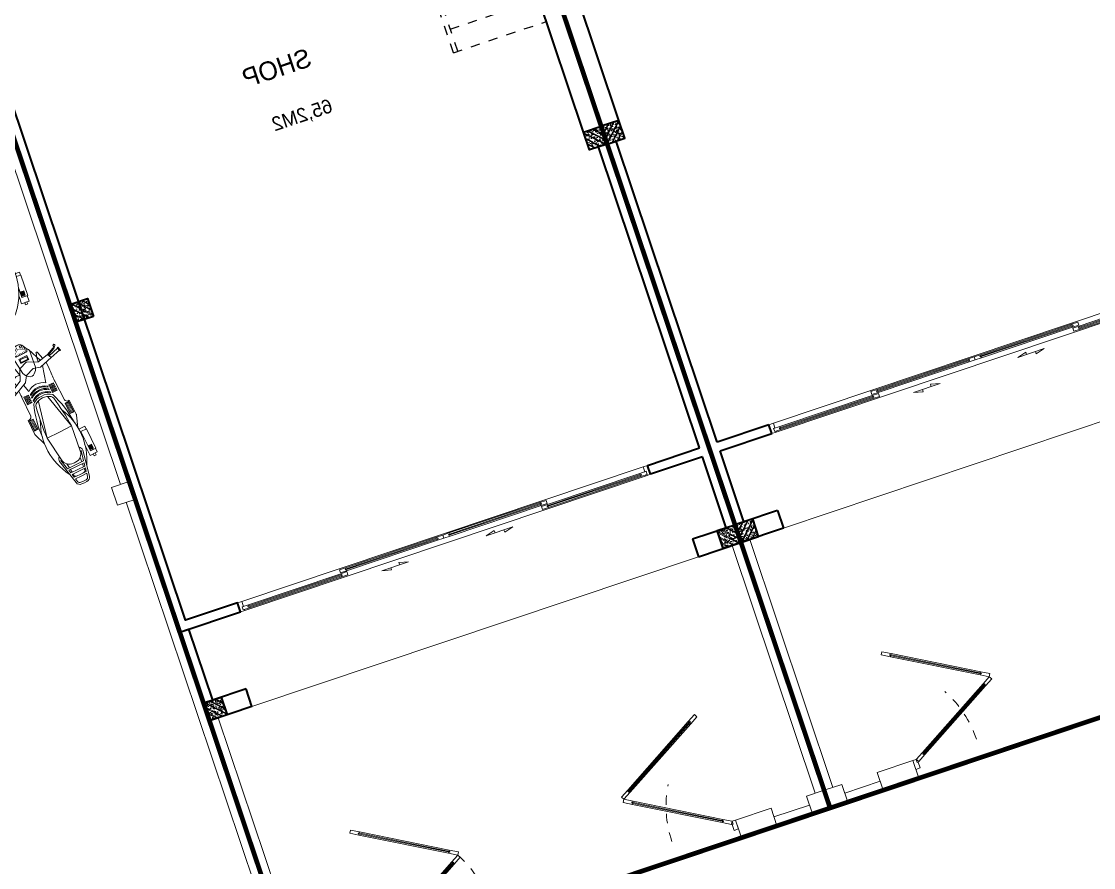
# Model space of a CAD drawing. Header units: metres. Extents: x 568336 to 569219, y 2065964 to 2066430.
# Drawn here: x 568512.92 to 568524.4, y 2066156.67 to 2066165.73 of the extents above; entities that cross this region are included whole.
import ezdxf

# ---------------------------------------------------------------- set-up
doc = ezdxf.new("R2010")
doc.units = ezdxf.units.M
for name, pattern in [('CENTER', [2, 1.25, -0.25, 0.25, -0.25]), ('DASHDOT2', [0.5, 0.25, -0.125, 0, -0.125]), ('HIDDEN', [0.375, 0.25, -0.125]), ('HIDDEN2', [0.1875, 0.125, -0.0625])]:
    doc.linetypes.add(name, pattern=pattern)
doc.layers.get('0').update_dxf_attribs({"linetype": 'CONTINUOUS'})
for name, color, linetype, lineweight in [('-CENTER', 143, 'CENTER', 13), ('-CONCRETE', 1, 'CONTINUOUS', 35), ('-DIM', 9, 'CONTINUOUS', 13), ('-FURNITURE', 46, 'CONTINUOUS', 9), ('-HATCH', 8, 'CONTINUOUS', 5), ('-LINE1', 7, 'CONTINUOUS', 18), ('-STEEL1', 1, 'CONTINUOUS', 35), ('-TEXT', 7, 'CONTINUOUS', 15), ('-WALL', 4, 'CONTINUOUS', 35), ('TEXT25', 2, 'CONTINUOUS', 13)]:
    doc.layers.add(name, color=color, linetype=linetype, lineweight=lineweight)
doc.layers.add('-RANH GIOI LO DAT', color=12, linetype='CONTINUOUS')
doc.layers.add('1-NETMANH', color=8, linetype='CONTINUOUS')
doc.styles.add('SVN_AVO_thuong', font='')
doc.styles.add('T1', font='', dxfattribs={"height": 200})
doc.styles.add('vnavanth', font='', dxfattribs={"width": 0.8})
doc.styles.get('SVN_AVO_thuong').set_extended_font_data('SVN-Avo')
doc.styles.get('T1').set_extended_font_data('VNgeometric Light')
doc.styles.get('vnavanth').set_extended_font_data('.VnAvantH')

# ---------------------------------------------------------------- blocks, each defined once
blk = doc.blocks.new('A$C49AC32B8')
h = blk.add_hatch()
h.set_pattern_fill('ANSI31', color=256, scale=100, angle=404.9999999999999, style=0)
h.set_pattern_definition([(90, (1628.178583184657, -139081.3939594029), (-12.5, 1.419760918143566e-15), [])])
h.paths.add_polyline_path([(-545.4389741411724, -149.292006695312), (-545.4389741411724, -106.7108410141846), (-667.4265335844539, -106.7108410141846), (-667.4265335844539, -149.292006695312)])
h.paths.add_polyline_path([(-545.4389741411724, 276.2662267598025), (-545.4389741411724, 318.84739244093), (-667.4265335844539, 318.84739244093), (-667.4265335844539, 276.2662267598025)])
h = blk.add_hatch()
h.set_pattern_fill('ANSI31', color=256, scale=150, angle=315, style=0)
h.set_pattern_definition([(2.19715477805175e-15, (1485.970044401409, -142180.9177466815), (1.685552167365288e-15, 18.75), [])])
edge = h.paths.add_edge_path()
edge.add_arc((142.4224115581892, 0.6785372878184717), 10, 291.0633923268034, 432.0495413373955)
edge.add_arc((142.4224115582474, 168.8768484580614), 10, 287.9504586626045, 428.9366076731966)
edge.add_arc((203.6383034269384, 62.78106710705833), 30.00000000000001, 298.7341714601648, 336.6847551905135)
edge.add_arc((203.6383034269384, 106.7743186388507), 30.00000000000001, 383.3152448094864, 421.2658285398352)
edge.add_line((152.140649993642, 3.03562059394244), (218.0606998045405, 36.47527909896962))
edge.add_line((152.1406499937002, 166.5197651519375), (218.0606998045405, 133.0801066469685))
edge.add_line((145.5043569476984, 10.19177083989416), (128.8174500554742, 17.6987576528154))
edge.add_line((128.8174500554742, 17.6987576528154), (128.8174500554742, 82.08632680154915))
edge.add_line((128.8174500554742, 146.4738959502829), (128.8174500554742, 82.08632680154915))
edge.add_line((145.5043569477566, 159.3636149059857), (128.8174500554742, 146.4738959502829))
edge.add_arc((152.5525625419978, 84.79817839308453), 85.62828520288406, 336.6847551905135, 359.9862926856208)
edge.add_arc((152.5525625419978, 84.75720735282448), 85.62828520288406, 360.0137073143792, 383.3152448094864)
for points in [[(-199.4700898697774, 441.0775953799712, 2.50980799952919), (-207.4947705015366, 452.2479588310925)], [(-244.159068062756, 438.0154885223419, 0.9999999999999999), (-248.2430734565423, 447.1435167838754), (-248.2430734565423, 447.1435167838172), (-280.1911723719968, 432.8494979058269), (-280.191172372055, 432.8494979057687, 0.9999999999999999), (-276.1071669782104, 423.7214696442352)], [(-9.5493933444086, -301.3492301631959), (-41.6831618892902, -188.5098808552029), (6.508197082061088, -167.3083462980467), (6.50819708200288, -167.3083462980467), (-21.32710195719847, -52.13001471579264), (-21.32710195714026, -52.13001471590906, -0.2138118228335009), (-21.1106249995355, -43.95429530206093), (-21.1106249994773, -43.95429530194451), (32.24943819522741, 67.1463459651095), (32.24943819522741, 67.14634596525502, 0.2018820073483003), (32.63213920601993, 74.89595198751704), (32.63213920601993, 74.89595198757524), (0.3335099903924856, 163.635706436773), (0.3335099904506933, 163.6357064366857, 0.2018820073578288), (-4.941006723529426, 169.3262535986833), (-4.941006723471219, 169.3262535986541), (-117.2313022529415, 220.1350949946027), (-117.2313022528833, 220.1350949945445, -0.2138118228338068), (-122.6523843629111, 226.2589107138156), (-122.6523843629693, 226.2589107138447), (-175.3645126568445, 332.3828169244916), (-175.3645126568445, 332.3828169244916), (-225.9093191228749, 317.6473262168984), (-277.909165306628, 433.8704992542444)], [(-184.9648569262645, 329.5839975469389), (-210.7405260885425, 417.99816950694), (-210.7405260886007, 417.998169507202, -0.1192456420777983), (-211.3935427420947, 432.0919050858174), (-211.3935427420365, 432.0919050861376), (-207.3890161612944, 452.7946925294927)], [(-199.4700898698356, 441.0775953800003), (-201.1160760876664, 432.5680994097311), (-201.1160760876664, 432.5680994094109, 0.1192456420777983), (-200.4630594342307, 418.4743638307955), (-200.4630594341725, 418.4743638305335), (-175.3645126568445, 332.3828169245207)], [(-593.7887365464412, 213.8443021384992, 0.2596598202058564), (-1245.081638271717, 188.6918557643476, 0.2596598202058564)], [(-402.7283814856492, 141.0837093855771, 0.3656845949585406), (-444.3441294179938, 190.3757403567834, 0.03571140310171705), (-794.4215751944284, 230.8127666064356), (-1072.863570921909, 196.9273672645322)], [(-839.1161323166743, 283.8315398601808), (-712.0490552992269, 328.9422595075557), (-712.0490552989941, 328.942259507643, -0.0854912519851607), (-702.0123332152434, 330.6709983080909), (-535.1100028215733, 330.6709983080909), (-535.1100028215733, 315.4303194140484), (-535.1100028215733, 315.4303194140484, 0.3895943333915547), (-507.6503770142735, 285.5380712724109), (-507.6503770143318, 285.5380712724109), (-284.794791265711, 280.8480463859269), (-284.7947912656527, 280.8480463859269, 0.03866847091787411), (-280.1616323773342, 280.8133793471025), (-280.1616323779745, 280.813379346986, 0.005074925713458879), (-209.8619974894391, 282.9773453654016)], [(-765.275329157681, -103.7192062937429, 0.08051368885980273), (-402.7283814896073, -28.09464289808602), (-402.7283814852417, -28.09464289593234, 0.2011014502545712), (-366.2084507265536, 84.77769287321644), (-366.2084507265536, 84.77769287269257, 0.2011014502545712), (-402.7283814852417, 197.6500286418413), (-402.7283814896073, 197.650028643995, 0.08051368885980273), (-765.275329157681, 273.2745920396519)], [(-225.9093191228749, 317.6473262168984), (-162.9714295322483, 181.6710258228813), (-162.9714295321901, 181.6710258228231, 0.2138118228338068), (-157.5503474221041, 175.5472101035521), (-157.5503474222205, 175.5472101035812), (-95.35288718822994, 131.7055302272311), (-61.19221527737682, 37.84985551873615), (-80.65734545330633, -35.71457651995661), (-80.65734545336454, -35.71457652010213, 0.2138118228335009), (-80.8738224109693, -43.89029593395026), (-80.8738224110275, -43.89029593380474), (-41.6831618892902, -188.5098808552029)], [(-149.0084485098778, 279.3208638191682), (-78.08440959695145, 290.7099822685814), (73.50306051949156, 248.6645865442515, -1.090750680407592), (73.50306051949156, 233.6645865442515, 0.1743998105966915), (37.90123791768565, 219.8475148995749), (146.0164180370339, 178.2086820094373), (146.0164180370339, 178.2086820094373, -0.7066395085949505), (145.5043569477566, 159.3636149060148)], [(-64.00588333574706, 196.0517861466033, 0.3300081448799674), (-78.08440959636937, 272.1447489533275), (-78.08440959695145, 272.1447489538805, -0.7520152032123842), (-78.08440959695145, 290.7099822686105)], [(231.595225021505, 117.688358789379, 0.02427356090685839), (362.0954215740494, 200.5508618512067), (362.0954215572856, 200.5508618393324, 0.338505915077381), (372.9953940612904, 235.327339032443), (372.9953940612904, 235.3273390324139), (372.9953940612904, 235.327339032443), (364.1901978115493, 259.519416902458), (364.1901978116657, 259.5194169021961, 0.3385059150852406), (333.4864457959484, 279.1533767361361), (333.4864457957156, 279.153376736107, 0.03261255327653435), (128.1956704928598, 248.322794345946), (128.1956704932672, 248.3227943460333), (126.992315634765, 238.3752921921368), (52.51120247578365, 214.2207206594576)], [(159.8681022348756, 254.8789591541681, 0.6717681288467189), (145.1963268186955, 286.0945252760248), (145.1963268186955, 286.0945252760539), (69.65256078893435, 278.6991427001885), (69.65256078910897, 278.6991427002176, 0.7345421810748096), (70.7772663308715, 249.8378046483958)], [(-1029.577840318467, 202.1950865371145, 0.2183083330708893), (-1078.936857682973, 224.1723392448439), (-1078.936857682973, 224.1723392448439), (-1359.84450721895, 164.1840616499067), (-1359.844507219183, 164.1840616498775, 0.3538507973820654), (-1399.402375822741, 115.2865986083161), (-1399.402375822741, 84.7776928729545), (-1399.402375822741, 54.26878713759288, 0.3538507973820654), (-1359.844507219183, 5.371324096031458), (-1359.844507218892, 5.37132409597325), (-1078.936857682973, -54.61695349893489), (-1078.936857682973, -54.61695349893489, 0.2183083330708886), (-1029.577840318467, -32.63970079120554)], [(-1280.337645180087, 160.711920374375, 0.1128449918186311), (-1300.029146350076, 120.7273152418893)], [(-1074.585206339281, 204.6506825882061), (-1072.863570921909, 196.9273672645613), (-1072.863570921618, 196.9273672645613, 0.3791726374951046), (-1160.783054605388, 97.65974351174009)], [(-414.5235872621124, -3.783458088862972, 0.3158788919891962), (-414.5235872621124, 173.3388438348302)], [(-74.82972412576783, -66.19395128435644), (-259.4347668316041, -17.68836589147759), (-259.4347668309638, -17.68836589069178, 0.3366814697980669), (-259.4347668309638, 187.2437516366008), (-259.4347668316041, 187.2437516373575), (-175.7307194271416, 209.2372668718563)], [(136.7749210996262, 181.7678967857901), (-58.42561328233569, 160.4536910950665), (-58.42561328152078, 160.4536910954157, 0.1148743773105328), (-118.0558324951271, 115.6357831898604), (-118.0558324946032, 115.6357831904716, 0.3636282567077921), (-118.0558324946032, 51.40330409635135), (-118.0558324950689, 51.40330409687522, 0.1174189023891587), (-56.91118434796226, 5.925817995313992)], [(152.140649993642, 3.03562059394244), (218.0606998045405, 36.47527909896962), (218.0606998043659, 36.47527909888231, 0.1671209598217696), (231.1885365830094, 50.90737126102249), (231.1885366118804, 50.90737124923544, 0.1020239280746679), (238.1808452944097, 84.77769287347837), (238.1808452944097, 84.77769287240153, 0.1020239280746679), (231.1885366118804, 118.6480144966736), (231.1885365830094, 118.6480144848574, 0.1671209598217697), (218.0606998043659, 133.0801066470267), (218.0606998045405, 133.0801066469685), (152.1406499937002, 166.5197651519375)], [(-1300.029146350076, 48.8280705039906, 0.1128449918186311), (-1280.337645180087, 8.843465371533966)], [(-1072.863570921618, -27.37198151865232, -0.3791726374951045), (-1160.783054605388, 71.89564223416892, 0.3791726374951045), (-1072.863570921618, -27.37198151865232), (-1072.863570921909, -27.37198151865232), (-1074.585206339281, -35.0952968422971)], [(-1072.863570921909, -27.37198151862322), (-794.4215751944284, -61.25738086052661), (-794.4215751947195, -61.25738086055571, 0.03571140310171787), (-444.3441294179938, -20.82035461087435), (-444.3441294187505, -20.82035461101987, 0.3656845949585406), (-402.7283814856492, 28.47167636033191)], [(-16.69012869455037, -71.31712110301669), (146.0164180369757, -8.653296263557422), (146.0164180369757, -8.653296263557422, 0.7066395085950298), (145.5043569477566, 10.19177083986506)], [(-1245.081638271658, -19.13647001846766, 0.2596598202058599), (-593.7887365464412, -44.28891639259018)], [(-61.17117457676795, -116.5961068007928), (-135.9304356086359, -117.2406186906919), (-135.9304356063658, -117.2406186908374, 0.01041692167366446), (-280.1616323779745, -111.2579936011061), (-280.1616323773342, -111.2579936011934, 0.03866847091787422), (-284.7947912656527, -111.2926606400179), (-284.794791265711, -111.2926606400179), (-507.6503770143318, -115.9826855265019), (-507.6503770142735, -115.9826855265019, 0.3895943333915547), (-535.1100028215733, -145.8749336681394), (-535.1100028215733, -145.8749336681394), (-535.1100028215733, -161.1156125621819), (-702.0123332152434, -161.1156125621819, -0.0854912519851608), (-712.0490552989941, -159.386873761734), (-712.0490552992269, -159.3868737616467), (-839.1161323166743, -114.2761541142718)], [(37.90123791774386, -50.29212915366588, 0.1743998105964548), (73.50306051949156, -64.1092007983425), (73.50306051949156, -64.1092007983425, -1.090750680407592), (73.50306051949156, -79.1092007983425), (73.50306051949156, -79.1092007983425), (-9.259304346662248, -102.0647681629234)], [(-2.645139715255937, -171.3353086117022), (34.44108641191269, -255.6327745035414), (34.44108641173807, -255.632774503134, 0.1192456420859139), (43.00012523776968, -266.8489533404827), (43.00012523776968, -266.8489533405409), (59.37526582679129, -280.1341485498015)], [(6.508197082061088, -167.3083462980467), (42.62017444285448, -249.3913322945773), (42.62017444267985, -249.3913322941698, 0.1192456420859139), (51.17921326865326, -260.6075111315185), (51.17921326871146, -260.6075111315768), (57.90991043866961, -266.0681436868217)], [(-11.95379919224069, -302.0339436207323, 0.9999999999999999), (-9.21494536238606, -311.6515670121189), (-9.21494536238606, -311.6515670121189), (24.44673650743789, -302.0655786075986), (24.4467365074961, -302.0655786075986, 0.9999999999999999), (21.70788267764146, -292.447955216212)], [(58.94281965497066, -279.7833038178687, 2.509807999542432), (57.90991043866961, -266.0681436867926)]]:
    blk.add_lwpolyline(points, format="xyb")
for points in [[(-276.1071669782687, 423.7214696442643), (-244.159068062756, 438.0154885222837)], [(-196.8357528106717, 326.1232369223544), (-246.441075128183, 436.9944871738953)], [(-402.7283814856492, 28.47167636033191), (-794.4215751944284, -61.25738086052661), (-794.4215751944284, -61.25738086052661), (-794.4215751944284, 84.7776928729545), (-794.4215751944284, 230.8127666064356), (-794.4215751944284, 230.8127666064356), (-402.7283814856492, 141.0837093855771)], [(81.54344864320592, 203.0394152659392), (117.9918543671083, 217.4488701617338), (126.992315634765, 238.3752921921368)], [(227.0600909732457, 252.5364712025439), (352.1614275738539, 274.5330976555524)], [(-1261.95474663921, 150.8000162802455), (-1289.092979644978, 148.0599104591929)], [(-1205.695137299335, 156.4804628667298), (-1241.95474663921, 152.8193856477556)], [(-1074.760005124524, 204.6133540281844), (-1185.695137299335, 180.922979220235), (-1185.695137299335, 84.7776928729545), (-1185.695137299335, -11.36759347432599), (-1074.760005124524, -35.0579682822754)], [(-1136.037692900194, 163.51366833875), (-1185.695137299335, 158.499832234269)], [(37.90123791768565, 219.8475148995458), (-61.08615448823548, 194.7306742966284)], [(145.5043569477566, 159.3636149059857), (128.8174500554742, 146.4738959502829), (128.8174500554742, 82.08632680154915), (128.8174500554742, 17.6987576528154), (145.5043569476984, 10.19177083989416)], [(263.4590867581137, 152.5310521924221), (373.4314294268552, 216.0942478524921)], [(-1261.95474663921, 18.75536946566353), (-1289.092979644978, 21.4954752867161)], [(-1205.695137299335, 13.07492287917921), (-1241.95474663921, 16.73600009815345)], [(-1136.037692900194, 6.041717407159013), (-1185.695137299335, 11.05555351164003)], [(-58.42561328233569, 6.379570338012854), (131.2681746335875, -14.33334638989254)], [(-1121.193398937321, -185.0864796404094), (-1164.502061909909, -185.0864796404094), (-1164.502061909909, -99.16178400161516), (-1030.890493620216, -99.16178400161516)], [(37.90123791768565, -50.29212915363678), (-21.1106249994773, -43.95429530194451)], [(-858.5580480475619, -115.6734909612751), (-858.5580480475619, -185.0864796404094), (-892.0294821686985, -185.0864796404094)], [(-13.96330759194097, -176.3146769566119), (19.30347682975116, -293.1326686736611)], [(-11.95379919224069, -302.0339436207614), (21.70788267758326, -292.4479552161829)]]:
    blk.add_lwpolyline(points)
for points in [[(-667.4265335844539, 318.84739244093), (-667.4265335844539, 276.2662267598025), (-545.4389741411724, 276.2662267598025), (-545.4389741411724, 318.84739244093)], [(-381.7948602306715, 206.9338385699193), (-381.7948602306715, 261.7011481823101), (-372.9670849182003, 261.7011481823101), (-372.9670849182003, 206.9338385699193)], [(-361.7948602306715, 206.9338385699193), (-361.7948602306715, 261.7011481823101), (-352.9670849182003, 261.7011481823101), (-352.9670849182003, 206.9338385699193)], [(-341.7948602306715, 206.9338385699193), (-341.7948602306715, 261.7011481823101), (-332.9670849182003, 261.7011481823101), (-332.9670849182003, 206.9338385699193)], [(-321.7948602306715, 206.9338385699193), (-321.7948602306715, 261.7011481823101), (-312.9670849182003, 261.7011481823101), (-312.9670849182003, 206.9338385699193)], [(-301.7948602306715, 206.9338385699193), (-301.7948602306715, 261.7011481823101), (-292.9670849182003, 261.7011481823101), (-292.9670849182003, 206.9338385699193)], [(-1261.95474663921, 164.6376177432066), (-1300.029146350251, 156.5067688222443), (-1300.029146350251, 84.7776928729545), (-1300.029146350251, 13.04861692366467), (-1300.029146350251, 13.04861692366467), (-1261.95474663921, 4.91776800270236), (-1261.95474663921, 84.7776928729545)], [(-1241.95474663921, 168.9086497135977), (-1241.95474663921, 84.7776928729545), (-1241.95474663921, 0.6467360323113098), (-1241.95474663921, 0.646736032282206), (-1205.695137299335, -7.096561503934936), (-1205.695137299335, -7.096561503934936), (-1205.695137299335, 84.7776928729545), (-1205.695137299335, 176.6519472498439), (-1205.695137299335, 176.6519472498439)], [(94.89089080263511, 131.9951299828645), (94.89089080263511, 34.83813145021486), (44.47260841165553, 34.83813145021486), (44.47260841165553, 131.9951299828645)], [(84.89089080263511, 121.9951299828645), (84.89089080263511, 44.83813145027307), (54.47260841165553, 44.83813145021486), (54.47260841165553, 121.9951299828354)], [(-1160.783054605388, 84.7776928729254), (-1160.783054605388, 97.65974351174009)], [(-1160.783054605388, 84.77769287298361), (-1160.783054605388, 71.89564223416892)], [(-667.4265335844539, -149.292006695021), (-667.4265335844539, -106.7108410138935), (-545.4389741411724, -106.7108410138935), (-545.4389741411724, -149.292006695021)], [(-381.7948602306715, -37.37845282401031), (-381.7948602306715, -92.14576243640113), (-372.9670849182003, -92.14576243640113), (-372.9670849182003, -37.37845282401031)], [(-361.7948602306715, -37.37845282401031), (-361.7948602306715, -92.14576243640113), (-352.9670849182003, -92.14576243640113), (-352.9670849182003, -37.37845282401031)], [(-341.7948602306715, -37.37845282401031), (-341.7948602306715, -92.14576243640113), (-332.9670849182003, -92.14576243640113), (-332.9670849182003, -37.37845282401031)], [(-321.7948602306715, -37.37845282401031), (-321.7948602306715, -92.14576243640113), (-312.9670849182003, -92.14576243640113), (-312.9670849182003, -37.37845282401031)], [(-301.7948602306715, -37.37845282401031), (-301.7948602306715, -92.14576243640113), (-292.9670849182003, -92.14576243640113), (-292.9670849182003, -37.37845282401031)], [(-1164.502061909909, -135.36604006989), (-1164.502061909909, -160.7762134565164), (-1188.362174022855, -160.7762134565164), (-1188.362174022855, -135.36604006989)], [(-892.0294821686985, -190.35885172505), (-892.0294821686985, -123.4704870539026), (-1121.193398937321, -123.4704870539026), (-1121.193398937321, -190.35885172505)], [(-1110.542459351738, -130.475840632851), (-1110.542459351738, -138.1656926211035), (-1063.159178563248, -138.1656926211035), (-1063.159178563248, -130.475840632851)], [(-1110.542459351738, -144.5738275319636), (-1110.542459351738, -152.2636795202161), (-1063.159178563248, -152.2636795202161), (-1063.159178563248, -144.5738275319636)], [(-1110.542459351738, -159.3126166602779), (-1110.542459351738, -167.0024686485303), (-1063.159178563248, -167.0024686485303), (-1063.159178563248, -159.3126166602779)]]:
    blk.add_lwpolyline(points, close=True)
for points in [[(-1379.402375822741, 115.2865986083161), (-1379.402375822741, 84.7776928729545), (-1379.402375822741, 54.26878713759288), (-1379.402375822741, 54.26878713759288, 0.3538507973820654), (-1355.667654660618, 24.93030931266185), (-1355.667654660443, 24.93030931263274), (-1320.029146350251, 17.31964889405572), (-1320.029146350251, 17.31964889408482), (-1320.029146350251, 84.7776928729545), (-1320.029146350251, 152.2357368518242), (-1320.029146350251, 152.2357368518533), (-1355.667654660501, 144.6250764332472), (-1355.667654660618, 144.6250764332472, 0.3538507973820654)], [(-366.497982140776, 187.2437516373866), (-379.290811436862, 187.2437516373866), (-379.2908114365709, 187.2437516370082, -0.3639376103180927), (-379.2908114365709, -17.68836589112834), (-379.290811436862, -17.68836589147759), (-366.497982140776, -17.68836589147759), (-366.4979821401939, -17.68836589069178, 0.3366814697980669)], [(-328.9318847626273, 187.2437516373866), (-341.7247140586551, 187.2437516373866), (-341.724714058364, 187.2437516370082, -0.3639376103180927), (-341.724714058364, -17.68836589112834), (-341.7247140587133, -17.68836589147759), (-328.9318847626273, -17.68836589147759), (-328.9318847620452, -17.68836589069178, 0.3366814697980669)], [(-310.7327410916623, 187.2437516373866), (-297.9399117956345, 187.2437516373866), (-297.9399117949943, 187.2437516366008, -0.3366814697980669), (-297.9399117949943, -17.68836589069178), (-297.9399117956345, -17.68836589147759), (-310.7327410916623, -17.68836589147759), (-310.7327410913713, -17.68836589112834, 0.3639376103180927)]]:
    blk.add_lwpolyline(points, format="xyb", close=True)
blk = doc.blocks.new('A$C1D9F77BD')
h = blk.add_hatch()
h.set_pattern_fill('ANSI31', color=256, scale=100, angle=404.9999999999999, style=0)
h.set_pattern_definition([(90, (2076.775053280369, -139234.4528482907), (-12.5, 1.419760918143566e-15), [])])
h.paths.add_polyline_path([(-218.8300634887419, -259.7697299020074), (-218.8300634887419, -302.3508955831348), (-96.84250404546037, -302.3508955831348), (-96.84250404540217, -259.7697299020074)])
h.paths.add_polyline_path([(-96.84250404540217, 123.2073378719797), (-96.84250404540217, 165.7885035531071), (-218.8300634887419, 165.7885035531071), (-218.8300634887419, 123.2073378719797)])
h = blk.add_hatch()
h.set_pattern_fill('ANSI31', color=256, scale=170, angle=335.0000000000001, style=0)
h.set_pattern_definition([(19.99999999999993, (-186.4356642266284, -139188.2958273272), (-7.267928045670463, 19.96846819170056), [])])
h.paths.add_polyline_path([(494.4421279638191, -159.5303806542361), (533.4762720122235, -162.3063657498278, 0.2106268015349925), (423.531087097188, 135.2411573240242), (396.631287662487, 109.2026944514946, -0.2507656222518447)])
h = blk.add_hatch()
h.set_pattern_fill('BOX', color=256, scale=60.00000000000001, angle=290.0000000000001, style=0)
h.set_pattern_definition([(19.99999999999993, (2080.745156992074, -138865.2236955757), (-20.52120859954013, 56.38155724715451), []), (19.99999999999993, (2085.875459141993, -138879.3190848875), (-20.52120859954013, 56.38155724715451), []), (290, (2080.745156992074, -138865.2236955757), (56.38155724715451, 20.52120859954013), [-14.99999999999999, 14.99999999999999]), (290, (2094.840546303858, -138860.0933934258), (56.38155724715451, 20.52120859954013), [-14.99999999999999, 14.99999999999999]), (290, (2108.935935615642, -138854.9630912759), (56.38155724715451, 20.52120859954013), [14.99999999999999, -14.99999999999999]), (290, (2123.031324927426, -138849.8327891261), (56.38155724715451, 20.52120859954013), [14.99999999999999, -14.99999999999999]), (19.99999999999993, (2091.005761291854, -138893.4144741993), (-20.52120859954013, 56.38155724715451), [15, -15]), (19.99999999999993, (2096.136063441714, -138907.509863511), (-20.52120859954013, 56.38155724715451), [15, -15])])
h.paths.add_polyline_path([(829.8439887161367, 67.48190921923378, 0.4142135623346709), (841.7974382628454, 93.11616450056317), (833.4582000116934, 116.028033291077), (825.1189617605414, 138.9399020816199, 0.4142135623730855), (799.4847064783098, 150.8933516308316), (657.9596629448934, 113.1646062931977, -0.05254672456780427), (782.8304821643978, 45.48634235339705)])
for p, q in [((243.2112570335739, 328.8873390332155), (247.215783614316, 349.5901264765125)), ((157.4585775363958, 313.4779644077062), (186.4391827126383, 333.1025541771378)), ((163.0656031848048, 305.1977915002208), (192.0462083610473, 324.8223812696233)), ((230.9204146410921, 209.4519174617308), (165.1356464116834, 306.5995479123085)), ((257.2407586626359, 224.0876629821432), (189.9761651341687, 323.4206248575647)), ((275.1827275714022, 231.367715459899), (243.4388762076269, 219.6111233285919)), ((268.2978181687067, 230.9831079903815), (243.8642736870097, 314.7936034540471)), ((253.488723687944, 329.3635333568091), (255.1347099057166, 337.8730293270492)), ((277.898162438185, 233.7819273679343), (254.1417403413798, 315.2697977776115)), ((-263.4525852035149, 175.8833706195874), (-340.2391608521575, 148.6229836801067)), ((-86.5135327258613, 177.6121094201226), (-253.4158631195314, 177.6121094201226)), ((-86.5135327258613, 177.6121094201226), (-58.63309748587199, 152.4747548798914)), ((-86.5135327258613, 162.3714305260801), (-86.5135327258613, 177.6121094201226)), ((-59.05390691861976, 132.4791823844425), (-72.22663196601206, 82.76971741969464)), ((229.6492938510492, 127.5167580577254), (-59.05390691861976, 132.4791823844425)), ((228.1815423158696, 147.5447924062319), (-58.63309748587199, 152.4747548798914)), ((225.7254277062602, 181.0594211328716), (233.1495730745955, 79.75410147968796)), ((396.631287662487, 109.2026944515237), (423.5310870971298, 135.2411573240242)), ((657.9596629448934, 113.1646062931977), (799.4847064783098, 150.8933516308316)), ((825.1189617605414, 138.9399020816199), (841.7974382629036, 93.11616450056317)), ((833.4582000116934, 116.028033291077), (842.2633962613763, 91.83595542129478)), ((-687.4412228044821, 10.45477945078164), (-840.4965095492662, -4.998978428775445)), ((-345.8251050987164, 77.75387771846727), (-624.2671008261968, 43.86847837656387)), ((-345.8251050987164, -68.28119601501385), (-344.2229522751877, 77.7550261845463)), ((237.3464930354385, 46.84557559149107), (227.6800808027037, 44.3056938140071)), ((278.9426181697636, 102.2449055111501), (286.1072540682508, 104.8983863714675)), ((285.5054771837313, 2.461134709970793), (288.9785194661235, -6.916390406200662)), ((288.958781307505, -4.497670735960128), (285.5915290944395, 4.918358816503314)), ((785.9190763916704, -4.685865562030813), (488.0706438317429, 46.57936089343275)), ((782.8304821643978, 45.48634235339705), (829.8439887140994, 67.48190921827336)), ((-854.1319113899372, -55.40886024548672), (-854.1319113899372, -81.15353178454097)), ((-712.1865845097345, -55.39914537622826), (-712.1865845097345, -68.28119601504295)), ((-712.1865845097345, -81.16324665379943), (-712.1865845097345, -68.28119601498474)), ((-345.8251050987164, -68.28119601501385), (-348.2235133675276, -214.0243919942877)), ((865.8680886100628, -43.44325417338405), (865.8680886100628, -93.42714287529816)), ((-687.4412228044821, -147.0171714808093), (-840.4965095492662, -131.5634136012523)), ((-345.8251050987164, -214.316269748495), (-624.2671008261968, -180.4308704065916)), ((-59.05390691827051, -269.0415744144411), (-72.22663196572103, -219.332109449635)), ((330.268603484612, -207.8235594017315), (227.6800808027037, -180.8680858440639)), ((338.8750168345287, -141.6414007106505), (342.3480591169209, -151.0189258268219)), ((401.4011713168002, -228.4041521328909), (408.5658072152291, -225.7506712725444)), ((494.4421279638191, -159.5303806542361), (533.4762720122235, -162.3063657498278)), ((785.9190763916704, -131.8765264679969), (532.4438508123276, -175.5031685269787)), ((-263.4525852035149, -312.4457626496151), (-340.2391608520993, -285.1853757101344)), ((-86.5135327258613, -314.1745014501503), (-253.4158631195314, -314.1745014501503)), ((-66.5135327258613, -298.9338225561078), (-86.5135327258613, -314.1745014501503)), ((-86.5135327258613, -298.9338225561078), (-86.5135327258613, -314.1745014501503)), ((213.801678830001, -264.3515495279862), (-59.05390691827051, -269.0415744144411)), ((221.9370965118287, -284.0078495385242), (-58.63309748587199, -289.0371469099191)), ((346.9935368142906, -293.4628761162749), (348.7268929486163, -309.2102118783223)), ((413.2697109549772, -325.3269351413473), (352.0054076369852, -241.1672934217204)), ((435.7055006313603, -343.4861498445098), (449.0698119092849, -460.0481205606484)), ((483.5652645144728, -331.2837915114651), (451.8214131507557, -343.0403836427722)), ((465.209610543272, -337.4468572819314), (478.8745513813337, -456.6308841033897)), ((474.411927717214, -335.3107538250915), (509.567094787024, -415.2188978036575)), ((483.5652645144728, -331.283791511436), (517.7461828179657, -408.9774555946642)), ((446.5860836199718, -460.3328902654175), (481.3582796706469, -456.3461143985915)), ((518.126133612881, -426.4350766406569), (534.5012742019026, -439.7202718499175)), ((526.3052216438227, -420.1936344316637), (533.0359188137809, -425.6542669869086)), ((447.7251624390483, -470.2678034227283), (482.4973584897816, -466.2810275559605))]:
    blk.add_line(p, q)
for points in [[(-218.8300634887419, 165.7885035531071), (-218.8300634887419, 123.2073378719797), (-96.84250404540217, 123.2073378719797), (-96.84250404540217, 165.7885035531071)], [(243.4161651058821, 166.7357442950306), (258.3766375886626, 126.3411291276279), (277.2699044244946, 133.3384033295733), (262.3094319417723, 173.733018496976)], [(300.8732403611066, -38.11254601276596), (326.6698693746584, -107.765754012682), (339.9266681420268, -102.8559913537756), (314.1300391284749, -33.20278335385956)], [(-736.1668471627636, -288.4249289578584), (-736.1668471627636, -313.8351023444848), (-760.0269592757104, -313.8351023444848), (-760.0269592757104, -288.4249289578584)], [(-661.9459892560262, -283.5347295208194), (-661.9459892560262, -291.2245815090719), (-614.5627084675361, -291.2245815090719), (-614.5627084675361, -283.5347295208194)], [(-661.9459892560262, -297.632716419932), (-661.9459892560262, -305.3225684081845), (-614.5627084675361, -305.3225684081845), (-614.5627084675361, -297.632716419932)], [(-661.9459892560262, -312.3715055482462), (-661.9459892560262, -320.0613575364987), (-614.5627084675361, -320.0613575364987), (-614.5627084675361, -312.3715055482462)], [(-218.8300634887419, -302.3508955831348), (-218.8300634887419, -259.7697299020074), (-96.84250404540217, -259.7697299020074), (-96.84250404546037, -302.3508955831348)], [(417.3627016405226, -302.9354783967428), (402.4022291578003, -262.5408632293111), (421.2954959936906, -255.5435890273948), (436.2559684764128, -295.9382041947974)]]:
    blk.add_lwpolyline(points, close=True)
at = {"linetype": 'HIDDEN2', "ltscale": 200}
for points in [[(21.11162991658784, 53.7661964855215), (21.11162991658784, 80.20639558884432), (5.760734773415606, 80.20639558884432), (5.760734773415606, 59.13577843029634)], [(53.09270723588997, 35.5095615410537), (53.09270723588997, 80.20639558884432), (37.74181209271774, 80.20639558884432), (37.74181209271774, 47.67375884426292)], [(69.72296787658706, -143.4298537911091), (69.72296787658706, -216.7687876187556), (85.0738630197593, -216.7687876187556), (85.0738630197593, 80.20639558884432), (69.72296787658706, 80.20639558884432), (69.72296787658706, 6.867461761081358)], [(5.760734773415606, -195.698170460324), (5.760734773415606, -216.7687876187556), (21.11162991658784, -216.7687876187556), (21.11162991658784, -190.3285885155492)], [(37.74181209271774, -184.2361508742906), (37.74181209271774, -216.7687876187556), (53.09270723588997, -216.7687876187556), (53.09270723588997, -172.0719535710814)]]:
    blk.add_lwpolyline(points, dxfattribs=at)
for points in [[(102.9832537642214, 80.20639558884432), (102.9832537642214, -216.7687876187556), (118.3341489073937, -216.7687876187556), (118.3341489073937, 80.20639558884432)], [(141.360609319061, 80.20639558884432), (141.360609319061, -216.7687876187556), (156.7115044622333, -216.7687876187556), (156.7115044622333, 80.20639558884432)], [(174.6208952066954, 80.20639558884432), (174.6208952066954, -216.7687876187556), (189.9717903498677, -216.7687876187556), (189.9717903498677, 80.20639558884432)]]:
    blk.add_lwpolyline(points, close=True, dxfattribs=at)
for points in [[(-672.596928841609, -338.1453685283777), (-736.1668471627636, -338.1453685283777), (-736.1668471627636, -252.2206728895835), (-655.3010912765167, -252.2206728895835)], [(-574.5107405030867, -276.529375941871), (-672.596928841609, -276.529375941871), (-672.596928841609, -343.4177406130184), (-443.4330120729865, -343.4177406130184), (-443.4330120729865, -289.6051015604171)], [(-409.9615779518499, -287.9957269268052), (-409.9615779518499, -338.1453685283777), (-443.4330120729865, -338.1453685283777)]]:
    blk.add_lwpolyline(points)
for centre, radius in [((306.3944480149657, 173.4505759500025), 12.80629022112408), ((588.4066443313495, -20.9900761548779), 7.701604114336081), ((588.4066443313495, -115.5723158751498), 7.701604114336081), ((469.5219204269815, -267.0082049416378), 12.80629022112408)]:
    blk.add_circle(centre, radius)
for centre, radius, start, end in [((257.0185653627268, 347.6939808398602), 10.00000000000318, 259.1414185363391, 172.2447805724429), ((160.2620903606294, 309.3378779539198), 4.999999999999364, 124.1043987178741, 304.1043987178742), ((189.2426955368137, 328.9624677233805), 4.999999999999364, 304.1043987178742, 124.1043987178741), ((272.665306495328, 323.1900615867053), 30.00000000000001, 169.0525119230786, 196.2531585130744), ((282.942773149698, 323.6662559102988), 30.00000000000001, 169.0525119230786, 196.2531585130744), ((141.0024368697777, -138.2408731734904), 393.2109601783197, 330.5976279954994, 70.04740809196633), ((-427.206405096862, -479.7273049751529), 634.3401191984208, 55.5021139613773, 126.0244014955921), ((-253.4158631195314, 147.6121094201226), 30.00000000000001, 90, 109.5456260932745), ((-56.5135327258613, 162.3714305260801), 30.00000000000001, 180, 265.1424255878271), ((216.3420530227595, 157.6814056395961), 30.00000000000001, 265.1424255878271, 274.000173232257), ((253.8580030548037, 191.4785479800485), 30.00000000000001, 110.3225180424383, 200.3225180420474), ((399.2932622266817, -513.1283472491195), 677.6069439706649, 48.03965779157989, 90.61674015909584), ((806.3251093448489, 132.09949921511), 20, 19.99999999948165, 109.9999999977721), ((-754.1319113899372, -55.40886024548672), 100, 117.4831596611098, 180), ((-612.1865845097345, -55.39914537622826), 100, 96.93857309824917, 180), ((-543.6890671724104, -68.46090988710057), 140.8501350575501, 150.1191462044776, 209.8707514505586), ((-639.8031485802494, -13.23559141493752), 30.00000000000001, 97.88287684342131, 150.1191462044776), ((-344.2229522751877, -1039.776919295138), 1117.53194547968, 69.82713689373429, 90.0821422843357), ((-1499.18886726856, -5836.118868342368), 6025.599613744964, 75.14252541719758, 78.94936030493781), ((-368.7021441365941, -1036.029850030463), 1157.415310700296, 69.01115176993316, 80.8997767457347), ((-92.12194671673933, -68.28119601495564), 154.169427789484, 329.8289953090058, 30.17100469285485), ((-4.131911389937159, -11.97517950239126), 50.00000000000001, 0, 25.0580834487175), ((-70.51490353263216, -55.40886024560314), 153.4438035897114, 355.1878257518691, 40.67022896603675), ((235.3039003700833, 15.29057059856132), 30.00000000000001, 104.7218808600732, 204.7761701652147), ((-4326.480290215113, -68.2811960146064), 4535.101437574107, 359.1029661030494, 0.8970338969506317), ((915.7329033628339, 150.0840519937046), 686.1969868242658, 185.8827099760031, 214.7623261088415), ((303.4724654801539, 58.01076079058112), 50.00000000000001, 110.3225180424383, 185.9040524414775), ((808.00140734663, 110.1848209948221), 557.2194650625468, 185.9040524414775, 214.7409836429799), ((303.4724654801539, 58.01076079058112), 35.00000000000001, 110.3225180424383, 185.9040524414775), ((808.00140734663, 110.1848209948221), 542.2194650625468, 185.9040524414775, 214.7409836429799), ((296.3078295816667, 55.35727993017645), 50.00000000000001, 71.55377732236802, 110.3225180424383), ((296.3078295816667, 55.35727993017645), 35.00000000000001, 71.55377732236802, 110.3225180424383), ((313.9267681503552, -74.27889555841102), 81.83399065060577, 290.3225180424383, 110.3225180424383), ((148.0666203828296, -134.2273656263424), 273.2581453591045, 345.3359633902758, 55.30907269290255), ((148.0666203828296, -134.2273656263424), 288.2581453591045, 345.3359633902758, 55.30907269290255), ((194.4713662863942, -116.5441542729968), 303.0351027848625, 351.844954917885, 48.15504508083519), ((823.0035858471529, 86.2757616340532), 20, 289.9999999977721, 19.99999999948165), ((-754.1319113899372, -81.15353178454097), 100, 180, 242.5168403388902), ((-612.1865845097345, -81.16324665379943), 100, 180, 263.0614269017508), ((-70.51490353263216, -81.15353178442456), 153.4438035897114, 319.3297710339633, 4.812174248130938), ((313.9267681503552, -74.27889555841102), 71.83399065060577, 290.3225180424383, 110.3225180424383), ((815.8680886100628, -43.44325417338405), 50.00000000000001, 0, 43.62568432335128), ((815.8680886100628, -93.42714287529816), 50.00000000000001, 316.9817140268831, 0), ((-427.206405096862, 343.164912945067), 634.3401191983731, 233.9755985044079, 304.5871007819451), ((-639.8128843691666, -123.6692807446525), 30.00000000000001, 209.8707514505586, 262.1819782961492), ((-1306.620158144855, 4921.979132710752), 5224.658489748691, 280.5700304894655, 285.002805700077), ((-349.0051879262901, 930.2109364270291), 1144.531624116524, 270.1591966131635, 289.9315242063947), ((-368.7021441365941, 899.4674580004357), 1157.415310700296, 279.1002232542653, 290.9888482300668), ((-4.131911389937159, -124.5872125276364), 50.00000000000001, 334.9419165512825, 0), ((235.3039003700251, -151.8529626286181), 30.00000000000001, 155.2238298347853, 255.2781191399268), ((391.200595803326, -178.8630456915998), 50.00000000000001, 214.7409836429799, 290.3225180424383), ((391.200595803326, -178.8630456915998), 35.00000000000001, 214.7409836429799, 290.3225180424383), ((382.3943555135629, -185.4243474762188), 35.00000000000001, 290.3225180424383, 329.091258762606), ((384.0359599048388, -181.5165265519463), 50.00000000000001, 290.3225180424383, 329.091258762606), ((399.365995781729, 376.3350738613226), 677.6069439706649, 278.7377877252349, 311.9603422084201), ((-253.4158631195314, -284.1745014501503), 30.00000000000001, 250.4543739067255, 270), ((-56.5135327258613, -298.9338225561078), 30.00000000000001, 94.85757441217297, 180), ((-56.5135327258613, -298.9338225561078), 10, 94.85757441217297, 180), ((216.3420530227595, -294.2437976696237), 30.00000000000001, 85.99982676774295, 94.85757441217297), ((245.6552398034255, -451.6103884488402), 189.2612154255962, 57.9343216858354, 98.26921525243034), ((241.884389174229, -515.188265061035), 232.0393910647917, 62.58386042195148, 94.93152496990893), ((63.30847528338199, -206.4568525330978), 296.7275893400272, 342.9492574704752, 351.9217935980734), ((612.9536112240748, -5067.774936551985), 4765.894878987488, 92.56487534868255, 93.17817376892661), ((441.4022863035789, -314.9078082941996), 30.00000000000001, 200.3225180420474, 290.3225180424383), ((481.9278190801851, -461.3135709772178), 4.999999999999364, 276.5406373673432, 96.54063736734322), ((537.0271051788586, -403.1380108626909), 30.00000000000001, 203.7468414856731, 230.9474880775442), ((545.2061932098004, -396.8965686537267), 30.00000000000001, 203.7468414856731, 230.9474880775442), ((540.7918217660044, -431.9666333732603), 10.00000000000318, 227.7552194270841, 140.8585814645093), ((447.15562302951, -465.3003468440729), 4.999999999999364, 96.54063736734322, 276.5406373673432)]:
    blk.add_arc(centre, radius, start, end)
blk = doc.blocks.new('M22-T1')
at = {"layer": '-LINE1', "ltscale": 10}
blk.add_lwpolyline([(198569.9853458561, -351513.7632874697), (198769.9853458561, -351513.7632874697), (198769.9853458561, -351313.7632874697), (198569.9853458561, -351313.7632874697)], close=True, dxfattribs=at)
at = {"layer": '-LINE1', "linetype": 'Continuous', "ltscale": 10}
for points in [[(198569.9853458561, -351413.7632874632), (193469.9853458561, -351413.7632874696)], [(204069.9853453184, -351413.7632874564), (198769.9853458561, -351413.763287463)]]:
    blk.add_lwpolyline(points, dxfattribs=at)
at = {"layer": '-LINE1'}
for points in [[(198569.9853458561, -351413.7632876858), (193469.9853458561, -351413.763287478)], [(204069.9853453184, -351413.7632879099), (198769.9853458561, -351413.763287694)]]:
    blk.add_lwpolyline(points, dxfattribs=at)
at = {"layer": '-RANH GIOI LO DAT', "linetype": 'HIDDEN', "ltscale": 10, "const_width": 50}
blk.add_lwpolyline([(193269.9853458561, -351313.7632874697), (193269.9853445153, -371157.4826077649), (199275.5518657939, -371441.1038758201), (204269.9853444727, -366676.9729739521), (204269.9853453184, -351313.7632879182)], close=True, dxfattribs=at)
at = {"layer": '-FURNITURE'}
for name, p, rotation in [('A$C49AC32B8', (197029.7858624192, -351874.6337018998), 187.6546532618882), ('A$C1D9F77BD', (195660.6086261443, -352052.4346131708), 180)]:
    blk.add_blockref(name, p, dxfattribs=dict(at, rotation=rotation))
blk = doc.blocks.new('A$Cf949713d')
at = {"layer": '-LINE1', "lineweight": 18}
for p, q in [((4.101713756797835, 3250.000324489571), (4.071269666601438, 1250.000324200024)), ((1004.08159186726, 2250.000324489571), (4.052242110366933, 2250.000324489571)), ((1004.081591867027, 2000.000324489643), (4.052242110134102, 2000.000324489643)), ((1004.081591867493, 1750.000324489643), (4.052242110599764, 1750.000324489643)), ((1004.081591867493, 1500.000324489643), (4.052242110599764, 1500.000324489643)), ((1004.081591867493, 1250.000324489658), (4.052242110599764, 1250.000324489658)), ((1004.081591867493, 1000.000324489658), (438.5074325119203, 1000.000324489658))]:
    blk.add_line(p, q, dxfattribs=at)
at = {"layer": '-LINE1'}
for p, q in [((1753.654815993912, 3250.000324489571), (4.101713756797835, 3250.000324489571)), ((1004.08159186726, 2250.000324489578), (426.7313226789993, 3250.000324488647)), ((1004.08159186726, 3250.000324489578), (1004.08159186726, 2250.000324489578)), ((1253.93933324283, 2250.000324489578), (1253.93933324283, 3250.000324489578)), ((1253.93933324283, 3250.000324489578), (1253.93933324283, 2250.000324489578)), ((1503.7970746184, 2250.000324489578), (1503.7970746184, 3250.000324489578)), ((1503.7970746184, 3250.000324489578), (1503.797074618342, 2250.000324489585)), ((1753.654815993912, 2250.000324489578), (1753.654815993912, 3250.000324489578)), ((1753.654815993912, 3250.000324489571), (1753.654815993854, 2200.000324489571)), ((1004.08159186726, 2250.000324489578), (4.101713756943354, 2827.338976301369)), ((1004.081591866707, 780.1918206954942), (1004.08159186726, 2250.000324489571)), ((1004.08159186726, 2250.000324489571), (1753.654815993854, 2250.000324489571)), ((1054.08159186726, 2200.000324489571), (1054.081591867143, 759.1871894446376)), ((1054.08159186726, 2200.000324489571), (1753.654815993854, 2200.000324489571))]:
    blk.add_line(p, q, dxfattribs=at)
at = {"layer": '-WALL'}
for p, q in [((425.7637618370354, 1031.581816884347), (0.0003850747598335147, 1235.290601278452)), ((504.7281945508439, 1160.155448393089), (503.4056394263171, 839.1689376479553)), ((570.4268913173582, 962.3669621986701), (504.7281945508439, 1160.155448393089)), ((503.4056394263171, 839.1689376479553), (425.7637618370354, 1031.581816884347)), ((1054.081591867143, 759.1871894446376), (570.4268913173582, 962.3669621986701))]:
    blk.add_line(p, q, dxfattribs=at)
at = {"layer": '1-NETMANH', "linetype": 'DASHDOT2'}
for p, q in [((4.071016107860487, 1233.342985901632), (4.052242110221414, 0.00032448965794174)), ((438.5074325119203, 1000.000324489658), (4.052242110599764, 1000.000324489658)), ((1004.081591868104, 750.0003244896579), (4.052242111210944, 750.0003244896579)), ((1004.081591866416, 0.00032448965794174), (1004.081591866707, 780.1918206954942)), ((1054.081591867056, 0.00032448965794174), (1054.081591867143, 759.1871894446449)), ((1004.081591868715, 500.0003244896579), (4.052242111822125, 500.0003244896579)), ((1004.081591867231, 250.0003244896579), (4.052242110337829, 250.0003244896579)), ((1054.081591867056, 0.00032448965794174), (4.052242110221414, 0.00032448965794174))]:
    blk.add_line(p, q, dxfattribs=at)
blk.add_lwpolyline([(1331.125210567086, 2750.240522766566), (496.2588641860057, 2750.240522766566), (501.8692660082306, 1250.000324489658), (501.8692660082306, 1250.000324489658), (1004.081591866794, 1500.000324489643), (1004.081591866794, 1500.000324489643)], dxfattribs=at)
at = {"layer": '-TEXT', "color": 2, "style": 'vnavanth'}
for s, p in [('2', (1350.618914397666, 2697.735181333082)), ('1', (1600.476655773178, 2697.735181333082))]:
    blk.add_text(s, height=99.97959496000885, dxfattribs=at).set_placement(p)
blk = doc.blocks.new('*U118')
at = {"color": 8, "ltscale": 100}
for p, q in [((50.00000000145428, 99.99999999927059), (4580.470266145538, 99.99999999927142)), ((50.00000000145519, 0), (4580.470266145538, -7.105427357601002e-14))]:
    blk.add_line(p, q, dxfattribs=at)
at = {"ltscale": 100}
for p, q in [((105.0000000014261, 44.99999999742704), (1147.617566533299, 45.00000000324802)), ((1147.617566532091, 10.00000000324802), (105.0000000002183, 9.99999999742704)), ((1217.617566537475, 89.99999999602481), (2245.235133075295, 90.0000000018467)), ((2245.235133074087, 55.00000000184669), (1217.617566536267, 54.99999999602481)), ((3412.852699609517, 89.99999999602522), (2385.235133075295, 90.0000000018467)), ((2385.235133076503, 55.00000000184669), (3412.852699610725, 54.99999999602522)), ((4525.470266149164, 44.99999999742788), (3482.852699613692, 45.00000000324843)), ((3482.8526996149, 10.00000000324843), (4525.470266150372, 9.999999997427878))]:
    blk.add_line(p, q, dxfattribs=at)
for points in [[(50.00000000145428, 99.9999999992724), (0, 99.9999999992724), (0, 0), (50.00000000145519, 0), (50.00000000145519, 9.999999999714419), (35.00000000021919, 10.00000000033742), (35.00000000145519, 45.00000000033742), (50.00000000145519, 44.99999999971351)], [(4630.470266146993, 8.384404281969182e-13), (4580.470266145538, 2.657429831742775e-12), (4580.470266145538, 9.999999999716167), (4595.470266146775, 10.00000000033917), (4595.470266145538, 45.00000000033917), (4580.470266145538, 44.99999999971617), (4580.470266145538, 99.99999999927415), (4630.470266146993, 99.99999999927415)]]:
    blk.add_lwpolyline(points, close=True)
for points in [[(105.0000000010932, 32.49999999608826), (95.00000000109321, 32.49999999641295), (95.00000000078398, 22.49999999641295), (105.000000000784, 22.49999999608826), (105.0000000002183, 9.99999999742704), (35.00000000021828, 10.00000000033742), (35.00000000145519, 45.00000000033742), (105.0000000014261, 44.99999999742704)], [(1147.617566537475, 89.9999999989352), (1217.617566537475, 89.99999999602481), (1217.61756653691, 77.49999999736359), (1207.61756653691, 77.49999999768828), (1207.6175665366, 67.49999999768828), (1217.6175665366, 67.49999999736359), (1217.617566536267, 54.99999999602481), (1147.617566536267, 54.99999999893519)], [(1217.617566532091, 10.00000000033763), (1147.617566532091, 10.00000000324802), (1147.617566532657, 22.50000000190924), (1157.617566532657, 22.50000000158455), (1157.617566532966, 32.50000000158455), (1147.617566532966, 32.50000000190924), (1147.617566533299, 45.00000000324802), (1217.617566533299, 45.00000000033764)], [(2245.23513307442, 67.50000000318548), (2255.23513307442, 67.50000000286079), (2255.235133074729, 77.50000000286079), (2245.235133074729, 77.50000000318548), (2245.235133075295, 90.0000000018467), (2315.235133075295, 89.99999999893632), (2315.235133074058, 54.99999999893631), (2245.235133074087, 55.00000000184669)], [(2385.23513307617, 67.50000000318548), (2375.23513307617, 67.50000000286079), (2375.235133075861, 77.50000000286079), (2385.235133075861, 77.50000000318548), (2385.235133075295, 90.0000000018467), (2315.235133075295, 89.99999999893632), (2315.235133076532, 54.99999999893631), (2385.235133076503, 55.00000000184669)], [(3482.852699609517, 89.9999999989356), (3412.852699609517, 89.99999999602522), (3412.852699610082, 77.499999997364), (3422.852699610082, 77.49999999768869), (3422.852699610392, 67.49999999768869), (3412.852699610392, 67.499999997364), (3412.852699610725, 54.99999999602522), (3482.852699610725, 54.99999999893561)], [(3412.8526996149, 10.00000000033805), (3482.8526996149, 10.00000000324843), (3482.852699614336, 22.50000000190966), (3472.852699614336, 22.50000000158497), (3472.852699614025, 32.50000000158497), (3482.852699614025, 32.50000000190965), (3482.852699613692, 45.00000000324843), (3412.852699613692, 45.00000000033805)], [(4525.470266149497, 32.4999999960891), (4535.470266149497, 32.49999999641379), (4535.470266149806, 22.49999999641379), (4525.470266149806, 22.4999999960891), (4525.470266150372, 9.999999997427878), (4595.470266150372, 10.00000000033826), (4595.470266149135, 45.00000000033826), (4525.470266149164, 44.99999999742788)]]:
    blk.add_lwpolyline(points, close=True, dxfattribs=at)
at = {"color": 8, "ltscale": 100}
for points in [[(1157.617566532966, 32.50000000158455), (1157.617566532657, 22.50000000158455), (95.00000000078398, 22.49999999641295), (95.00000000109321, 32.49999999641295)], [(1207.6175665366, 67.49999999768828), (1207.61756653691, 77.49999999768828), (2255.235133074729, 77.50000000286079), (2255.23513307442, 67.50000000286079)], [(3422.852699610392, 67.49999999768869), (3422.852699610082, 77.49999999768869), (2375.235133075861, 77.50000000286079), (2375.23513307617, 67.50000000286079)], [(3472.852699614025, 32.50000000158497), (3472.852699614336, 22.50000000158497), (4535.470266149806, 22.49999999641379), (4535.470266149497, 32.49999999641379)]]:
    blk.add_lwpolyline(points, close=True, dxfattribs=at)
for points in [[(1676.779536750704, -64.99999999966226), (1676.779536750704, -89.99999999966226), (1576.779536750704, -64.99999999966226), (1876.779536750704, -64.99999999966226), (1776.779536750704, -39.99999999966226), (1776.779536750704, -64.99999999966226)], [(2953.690729397753, -64.99999999966205), (2953.690729397753, -89.99999999966205), (3053.690729397753, -64.99999999966205), (2753.690729397753, -64.99999999966205), (2853.690729397753, -39.99999999966205), (2853.690729397753, -64.99999999966205)]]:
    blk.add_lwpolyline(points)
blk = doc.blocks.new('18x35')
at = {"layer": '-HATCH'}
h = blk.add_hatch(dxfattribs=at)
h.set_pattern_fill('CHAU-01', color=256, scale=10, angle=-1.272221872585407e-14, pattern_type=2)
h.set_pattern_definition([(49.99999999999999, (0, 0), (71.72601826007535, -6.275213498259527), [7.5, -82.5]), (355, (0, 0), (-13.87513336129999, 75.21921337000119), [6, -66]), (100.4514, (5.977167999997619, -0.5229339999999638), (57.85093817140217, 68.94395420609534), [6.374019000000001, -70.1142112]), (46.18419999999998, (0, 20), (106.7241048625644, -16.55190143290183), [11.25, -123.75]), (96.63559999999998, (8.89367449999554, 18.62066930000003), (93.46627055487036, 97.41178709004416), [9.561028799999994, -105.1713]), (351.1842, (0, 20), (93.46619451336275, 97.41186009253245), [9, -99]), (20.99999999999998, (10, 15), (59.69070521184616, -40.2618890665339), [7.5, -82.5]), (326.0000000000001, (10, 15), (24.33153319215819, 72.5150045046853), [6, -66]), (71.45139999999999, (14.97422329999972, 11.64483940000002), (84.022262858149, 32.25304967099522), [6.374019000000001, -70.1142112]), (37.49999999999998, (0, 0), (1.215985531729074, 33.28938538313115), [0, -65.19999999999999, 0, -67, 0, -66.25]), (7.499999999999987, (0, 0), (26.30695374421487, 39.44117118823602), [0, -38.2, 0, -63.7, 0, -25.25]), (327.5, (-22.30000000000291, 0), (53.3822436172409, -2.255487173437988), [0, -25, 0, -78, 0, -103.5]), (317.5, (-32.30000000000291, 0), (58.31861693423862, 10.01049823323176), [0, -32.5, 0, -51.8, 0, -73.5]), (44.99999999999999, (0, 0), (-30.05203820042826, 30.05203820042828), []), (44.99999999999999, (0, 12.25), (-30.05203820042826, 30.05203820042828), [])])
h.paths.add_polyline_path([(96508.03118051568, 47993.04977023201), (96508.03118051568, 47793.04977023201), (96708.03118051568, 47793.04977023201), (96708.03118051568, 47993.04977023201)])
at = {"layer": '-STEEL1'}
blk.add_lwpolyline([(96508.03118051568, 47793.04977023201), (96708.03118051568, 47793.04977023201), (96708.03118051568, 47993.04977023201), (96508.03118051568, 47993.04977023201)], close=True, dxfattribs=at)
blk = doc.blocks.new('M1-T1')
at = {"layer": '-CONCRETE', "color": 1, "linetype": 'HIDDEN', "ltscale": 10, "const_width": 50}
blk.add_lwpolyline([(191581.7177010371, 50951.98888872014), (197581.6939540912, 50951.98888872005), (197581.7429788466, 30952.01227472891), (191581.7667257926, 30952.01227472891)], close=True, dxfattribs=at)
at = {"layer": '-LINE1', "lineweight": 18}
for p, q in [((191581.790174155, 34951.81412886723), (191581.7901741396, 30951.95492153367)), ((197581.7664271783, 34951.81412886723), (197581.7664271937, 30951.95492153367)), ((191681.4307290815, 31152.03565829651), (191681.431055418, 33951.81424471775)), ((197482.1258722518, 31152.04914011808), (197482.1267858774, 33951.81424474824)), ((192581.7667257353, 31052.09301149175), (192581.7667257353, 31152.03565829651)), ((191781.7667680608, 31052.01227472891), (192181.7766372454, 31052.03565829797))]:
    blk.add_line(p, q, dxfattribs=at)
at = {"layer": '-LINE1'}
blk.add_line((192061.969520868, 33951.81264557339), (197101.9907584296, 33951.81434264529), dxfattribs=at)
at = {"layer": '-LINE1', "lineweight": 18}
for points in [[(191581.7411493842, 50951.93153578669), (197581.7174024383, 50951.9315357866), (197581.7664271937, 30951.95492153367), (191581.7901741396, 30951.95492153367)], [(191581.7667680608, 30952.01227472891), (191781.7667680608, 30952.01227472891), (191781.7667680608, 31152.01227472891), (191581.7667680608, 31152.01227472891)], [(192181.7766372454, 30952.03565829797), (192581.7766372454, 30952.03565829797), (192581.7766372454, 31152.03565829797), (192181.7766372454, 31152.03565829797)]]:
    blk.add_lwpolyline(points, close=True, dxfattribs=at)
at = {"layer": '-WALL'}
for p, q in [((191581.8018790428, 43151.69795419133), (191581.8018793335, 34951.84823079058)), ((191781.5149069474, 38651.62077150648), (191781.514906786, 43151.69795419447)), ((191681.5149070765, 35051.84823186597), (191681.5149069545, 38451.62077150648)), ((192266.8122861525, 35051.84823180464), (191681.5149070765, 35051.84823186597)), ((192266.8122861522, 34951.84823072047), (192266.8122861525, 35051.84823180464)), ((196897.2858771308, 34951.86915239949), (196897.2858771305, 35051.86915239949)), ((191581.8018793335, 34951.84823079058), (191581.8018793335, 33951.81421220655)), ((191681.4307291625, 34951.84823078038), (192266.8122861522, 34951.84823072047)), ((191681.4307290924, 34151.81421223482), (191681.4307291625, 34951.84823078038)), ((197482.1258722375, 34951.81412886723), (197482.1255418398, 34151.81424474865)), ((197582.0493455789, 34951.81412886723), (197482.1258722375, 34951.81412886723)), ((197582.0490192567, 33951.81421223521), (197582.0493455789, 34951.81412886723)), ((192061.9694882352, 34151.81434264529), (191681.4307290924, 34151.81421223482)), ((192061.9694882352, 34151.81434264529), (192061.9695208674, 33951.81434264529)), ((197101.9907910619, 34151.81434264529), (197482.1255418398, 34151.81424474865)), ((197101.9907584296, 33951.81434264529), (197101.990823694, 34151.81434264527)), ((192061.9695208674, 33951.81434264529), (191581.8018793335, 33951.81421220655)), ((197101.9907584296, 33951.81434264529), (197581.7615250573, 33951.81421223521))]:
    blk.add_line(p, q, dxfattribs=at)
blk.add_lwpolyline([(196731.8371712676, 48951.96545661415), (197581.8356525643, 48951.96545668071), (197581.8356528644, 34951.87148225863), (196897.2858771308, 34951.86915243657), (196897.2858771305, 35051.86915239949), (197481.4326741947, 35051.87148222604), (197481.4326738949, 48751.96545683069), (196731.8371712676, 48751.96545677615), (196731.8371712676, 48951.96545661415)], dxfattribs=at)
at = {"ltscale": 100}
for p, q in [((193557.0584904304, 31792.09296839143), (192708.3535947196, 32282.09296838924)), ((192725.85359472, 32312.40385752146), (193574.5584904308, 31822.40385752364)), ((196437.6633963365, 32312.32312075862), (195588.9585006257, 31822.3231207608)), ((195606.4585006261, 31792.01223162859), (196455.1633963369, 32282.0122316264)), ((193557.0840733339, 31692.09296837512), (192708.3791776231, 31202.09296837732)), ((195606.4585006261, 31692.01223161228), (196455.1633963369, 31202.01223161448)), ((192725.8791776235, 31171.7820792451), (193574.5840733343, 31661.78207924291)), ((196437.6633963365, 31171.70134248226), (195588.9585006257, 31661.70134248007))]:
    blk.add_line(p, q, dxfattribs=at)
for points in [[(192719.6035947193, 32301.57853997303), (192710.9433406815, 32306.57853997312), (192705.9433406814, 32297.91828593533), (192714.6035947192, 32292.91828593524), (192708.3535947196, 32282.09296838924), (192621.7510543419, 32332.0929683905), (192639.2510543423, 32362.4038575227), (192725.85359472, 32312.40385752146)], [(196443.9133963372, 32301.49780321019), (196452.573650375, 32306.49780321028), (196457.5736503751, 32297.83754917249), (196448.9133963373, 32292.8375491724), (196455.1633963369, 32282.0122316264), (196541.7659367146, 32332.01223162766), (196524.2659367142, 32362.32312075985), (196437.6633963365, 32312.32312075862)], [(193643.6610308081, 31742.09296839017), (193557.0584904304, 31792.09296839143), (193563.3084904299, 31802.91828593742), (193571.9687444677, 31797.91828593732), (193576.9687444678, 31806.57853997512), (193568.30849043, 31811.57853997521), (193574.5584904308, 31822.40385752364), (193661.1610308085, 31772.40385752239)], [(195519.8559602484, 31742.01223162733), (195606.4585006261, 31792.01223162859), (195600.2085006265, 31802.83754917458), (195591.5482465887, 31797.83754917448), (195586.5482465886, 31806.49780321228), (195595.2085006264, 31811.49780321237), (195588.9585006257, 31822.3231207608), (195502.355960248, 31772.32312075955)], [(193643.6866137116, 31742.09296837639), (193557.0840733339, 31692.09296837512), (193563.3340733335, 31681.26765082913), (193571.9943273713, 31686.26765082924), (193576.9943273714, 31677.60739679144), (193568.3340733336, 31672.60739679134), (193574.5840733343, 31661.78207924291), (193661.186613712, 31711.78207924417)], [(195519.8559602484, 31742.01223161355), (195606.4585006261, 31692.01223161228), (195600.2085006265, 31681.18691406629), (195591.5482465887, 31686.18691406639), (195586.5482465886, 31677.5266600286), (195595.2085006264, 31672.5266600285), (195588.9585006257, 31661.70134248007), (195502.355960248, 31711.70134248133)], [(192631.7766372454, 31117.09296837626), (192621.7766372454, 31117.09296837606), (192621.7766372454, 31152.09296837606), (192581.7766372454, 31152.09296837553), (192581.7766372469, 31052.09296837553), (192631.7766372469, 31052.09296837626)], [(192719.6291776228, 31182.60739679353), (192710.968923585, 31177.60739679343), (192705.9689235849, 31186.26765083122), (192714.6291776227, 31191.26765083132), (192708.3791776231, 31202.09296837732), (192621.7766372454, 31152.09296837606), (192639.2766372458, 31121.78207924386), (192725.8791776235, 31171.7820792451)]]:
    blk.add_lwpolyline(points, close=True, dxfattribs=at)
at = {"color": 8, "ltscale": 100}
for points in [[(193576.9687444678, 31806.57853997512), (193571.9687444677, 31797.91828593732), (192705.9433406814, 32297.91828593533), (192710.9433406815, 32306.57853997312)], [(195586.5482465886, 31806.49780321228), (195591.5482465887, 31797.83754917448), (196457.5736503751, 32297.83754917249), (196452.573650375, 32306.49780321028)], [(193576.9943273714, 31677.60739679144), (193571.9943273713, 31686.26765082924), (192705.9689235849, 31186.26765083122), (192710.968923585, 31177.60739679343)], [(195586.5482465886, 31677.5266600286), (195591.5482465887, 31686.18691406639), (196457.5736503751, 31186.18691406838), (196452.573650375, 31177.52666003059)]]:
    blk.add_lwpolyline(points, close=True, dxfattribs=at)
at = {"color": 8, "linetype": 'HIDDEN', "ltscale": 10}
for centre, start, end in [((192121.7766372372, 31152.09296837606), 0, 30.00000000005544), ((196541.7659367146, 31152.01223161321), 149.9999999999445, 180)]:
    blk.add_arc(centre, 1180.000000002715, start, end, dxfattribs=at)
blk.add_arc((193124.071371441, 31442.09296839021), 580.0000000007277, 210.0000000004174, 213.4596058003555)
at = {"layer": '-STEEL1'}
for p in [(95073.69142288805, -9341.428998725536), (100874.017838741, -9341.428998609485), (95073.69142288805, -13841.05647743294), (100874.017838741, -13841.05647731689)]:
    blk.add_blockref('18x35', p, dxfattribs=at)
at = {"layer": '-WALL', "color": 1}
blk.add_blockref('A$Cf949713d', (191777.6647357829, 39902.03515321962), dxfattribs=at)
blk.add_blockref('*U118', (192266.8156109835, 34951.84823192596))
at = {"layer": 'TEXT25'}
for s, height, style, p in [('SHOP', 200, 'SVN_AVO_thuong', (194297.2314187195, 40250.18071487683)), ('65,2M2', 150, 'T1', (194243.9354255915, 39712.01007851723))]:
    blk.add_text(s, height=height, rotation=359.9999999899488, dxfattribs=dict(at, style=style)).set_placement(p)

msp = doc.modelspace()

# ---------------------------------------------------------------- block references
at = {"layer": '-CENTER', "xscale": 0.001, "yscale": 0.001, "zscale": 0.001, "rotation": 288.5514997335048}
msp.add_blockref('M22-T1', (568783.9571129996, 2066460.829431918), dxfattribs=at)
at = {"layer": '-DIM', "yscale": 0.001, "zscale": 0.001}
for p, xscale, rotation in [((568349.7977084148, 2066067.012557594), 0.001, 18.55168214049676), ((568713.050840543, 2066188.919699192), -0.001, 18.5516401755757)]:
    msp.add_blockref('M1-T1', p, dxfattribs=dict(at, xscale=xscale, rotation=rotation))

doc.saveas('drawing.dxf')
